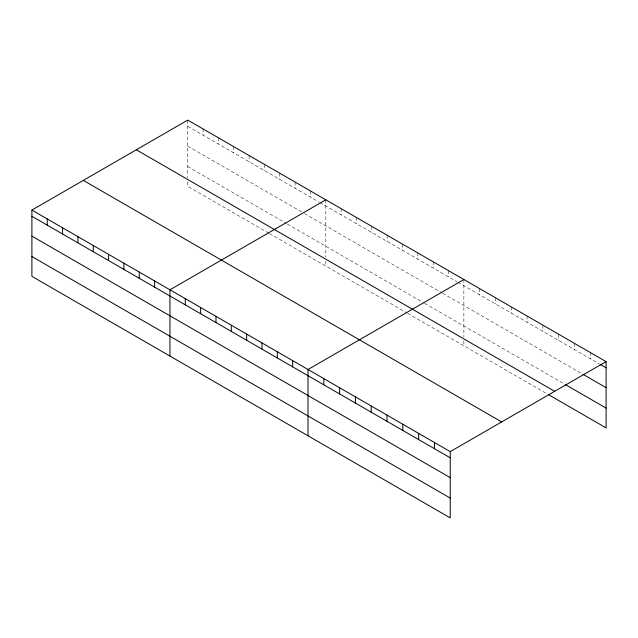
<?xml version="1.0" encoding="UTF-8"?>
<svg xmlns="http://www.w3.org/2000/svg" width="638" height="638" viewBox="0 0 638 638"><rect width="100%" height="100%" fill="white"/><g stroke="black" fill="none" stroke-linecap="round" stroke-linejoin="round"><path stroke-width="0.48" stroke-dasharray="3.19 2.39" d="M187.755 126.308L318.992 202.071M319.845 202.565L457.047 281.781M457.901 282.267L599.449 363.995M187.755 146.134L303.648 213.044M304.501 213.539L441.703 292.746M442.557 293.241L581.976 373.732M187.755 166.558L286.606 223.627M287.459 224.121L423.807 302.843M424.661 303.337L563.681 383.597M268.71 233.125L187.755 186.384L187.755 181.423M269.563 233.612L406.765 312.827M407.618 313.322L547.045 393.813M590.294 352.511L590.294 358.708M574.495 343.388L574.495 349.584M558.689 334.264L558.689 340.461M542.882 325.141L542.882 331.337M527.076 316.009L527.076 322.214M511.277 306.886L511.277 313.091M495.471 297.763L495.471 303.967M479.664 288.639L479.664 294.836M463.866 279.516L463.866 336.872M463.866 340.836L463.866 345.796M448.522 270.656L448.522 276.86M433.186 261.803L433.186 268M417.842 252.943L417.842 259.148M402.506 244.091L402.506 250.287M387.162 235.239L387.162 241.435M371.826 226.378L371.826 232.575M356.49 217.526L356.49 223.723M341.147 208.666L341.147 214.862M325.811 199.814L325.811 257.17M325.811 261.133L325.811 266.086M310.467 190.953L310.467 197.15M295.131 182.101L295.131 188.298M279.787 173.241L279.787 179.445M264.451 164.389L264.451 170.585M249.115 155.528L249.115 161.733M233.771 146.676L233.771 152.873M218.435 137.816L218.435 144.021M203.091 128.964L203.091 135.16M187.755 120.103L187.755 177.46"/><path stroke-width="0.96" d="M31.9 210.085L450.245 451.616L450.245 517.896L31.9 276.366L31.9 210.085L187.755 120.103L606.1 361.634L606.1 427.915L548.704 394.778M325.811 199.814L169.955 289.796L169.955 356.068M463.866 279.516L308.01 369.498L308.01 435.778M450.245 451.616L606.1 361.634M600.278 364.473L606.1 367.831M582.813 374.211L606.1 387.657M565.34 384.554L606.1 408.089M136.325 149.802L554.669 391.325M83.331 180.394L501.675 421.925M31.9 216.29L450.245 457.813M31.9 236.116L450.245 477.639M31.9 256.54L450.245 498.071M434.438 442.493L434.438 448.689M418.64 433.369L418.64 439.566M402.833 424.246L402.833 430.443M387.027 415.123L387.027 421.319M371.228 405.991L371.228 412.196M355.422 396.868L355.422 403.072M339.615 387.744L339.615 393.949M323.809 378.621L323.809 384.818M292.667 360.637L292.667 366.842M277.331 351.785L277.331 357.982M261.987 342.925L261.987 349.13M246.651 334.073L246.651 340.269M231.315 325.221L231.315 331.417M215.971 316.36L215.971 322.557M200.635 307.508L200.635 313.705M185.291 298.648L185.291 304.844M154.611 280.935L154.611 287.132M139.275 272.083L139.275 278.28M123.939 263.223L123.939 269.427M108.596 254.371L108.596 260.567M93.26 245.51L93.26 251.715M77.916 236.658L77.916 242.855M62.58 227.798L62.58 234.002M47.236 218.946L47.236 225.142"/></g></svg>
